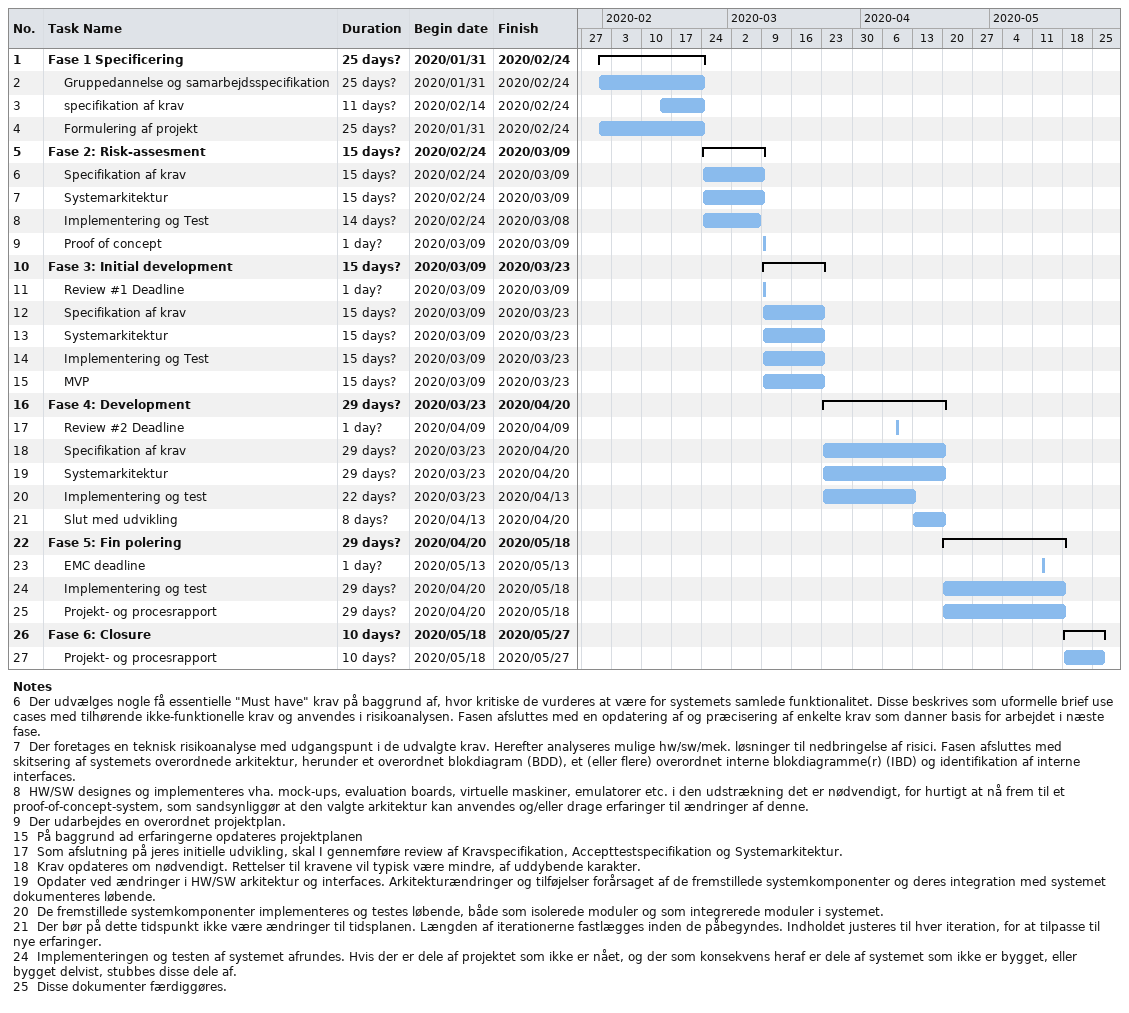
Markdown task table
| ID | Level | Task | Duration | Start | Finish |
|---|---|---|---|---|---|
| 1 | 1 | **Fase 1 Specificering** | 25d? | 2020-01-31 | 2020-02-24 |
| 2 | 2 | Gruppedannelse og samarbejdsspecifikation | 25d? | 2020-01-31 | 2020-02-24 |
| 3 | 2 | specifikation af krav | 11d? | 2020-02-14 | 2020-02-24 |
| 4 | 2 | Formulering af projekt | 25d? | 2020-01-31 | 2020-02-24 |
| 5 | 1 | **Fase 2: Risk-assesment** | 15d? | 2020-02-24 | 2020-03-09 |
| 6 | 2 | Specifikation af krav | 15d? | 2020-02-24 | 2020-03-09 |
| 7 | 2 | Systemarkitektur | 15d? | 2020-02-24 | 2020-03-09 |
| 8 | 2 | Implementering og Test | 14d? | 2020-02-24 | 2020-03-08 |
| 9 | 2 | Proof of concept | 1d? | 2020-03-09 | 2020-03-09 |
| 10 | 1 | **Fase 3: Initial development** | 15d? | 2020-03-09 | 2020-03-23 |
| 11 | 2 | Review #1 Deadline | 1d? | 2020-03-09 | 2020-03-09 |
| 12 | 2 | Specifikation af krav | 15d? | 2020-03-09 | 2020-03-23 |
| 13 | 2 | Systemarkitektur | 15d? | 2020-03-09 | 2020-03-23 |
| 14 | 2 | Implementering og Test | 15d? | 2020-03-09 | 2020-03-23 |
| 15 | 2 | MVP | 15d? | 2020-03-09 | 2020-03-23 |
| 16 | 1 | **Fase 4: Development** | 29d? | 2020-03-23 | 2020-04-20 |
| 17 | 2 | Review #2 Deadline | 1d? | 2020-04-09 | 2020-04-09 |
| 18 | 2 | Specifikation af krav | 29d? | 2020-03-23 | 2020-04-20 |
| 19 | 2 | Systemarkitektur | 29d? | 2020-03-23 | 2020-04-20 |
| 20 | 2 | Implementering og test | 22d? | 2020-03-23 | 2020-04-13 |
| 21 | 2 | Slut med udvikling | 8d? | 2020-04-13 | 2020-04-20 |
| 22 | 1 | **Fase 5: Fin polering** | 29d? | 2020-04-20 | 2020-05-18 |
| 23 | 2 | EMC deadline | 1d? | 2020-05-13 | 2020-05-13 |
| 24 | 2 | Implementering og test | 29d? | 2020-04-20 | 2020-05-18 |
| 25 | 2 | Projekt- og procesrapport | 29d? | 2020-04-20 | 2020-05-18 |
| 26 | 1 | **Fase 6: Closure** | 10d? | 2020-05-18 | 2020-05-27 |
| 27 | 2 | Projekt- og procesrapport | 10d? | 2020-05-18 | 2020-05-27 |

Notes
- 6: Der udvælges nogle få essentielle "Must have" krav på baggrund af, hvor kritiske de vurderes at være for systemets samlede funktionalitet. Disse beskrives som uformelle brief use cases med tilhørende ikke-funktionelle krav og anvendes i risikoanalysen. Fasen afsluttes med en opdatering af og præcisering af enkelte krav som danner basis for arbejdet i næste fase.
- 7: Der foretages en teknisk risikoanalyse med udgangspunt i de udvalgte krav. Herefter analyseres mulige hw/sw/mek. løsninger til nedbringelse af risici. Fasen afsluttes med skitsering af systemets overordnede arkitektur, herunder et overordnet blokdiagram (BDD), et (eller flere) overordnet interne blokdiagramme(r) (IBD) og identifikation af interne interfaces.
- 8: HW/SW designes og implementeres vha. mock-ups, evaluation boards, virtuelle maskiner, emulatorer etc. i den udstrækning det er nødvendigt, for hurtigt at nå frem til et proof-of-concept-system, som sandsynliggør at den valgte arkitektur kan anvendes og/eller drage erfaringer til ændringer af denne.
- 9: Der udarbejdes en overordnet projektplan.
- 15: På baggrund ad erfaringerne opdateres projektplanen
- 17: Som afslutning på jeres initielle udvikling, skal I gennemføre review af Kravspecifikation, Accepttestspecifikation og Systemarkitektur.
- 18: Krav opdateres om nødvendigt. Rettelser til kravene vil typisk være mindre, af uddybende karakter.
- 19: Opdater ved ændringer i HW/SW arkitektur og interfaces. Arkitekturændringer og tilføjelser forårsaget af de fremstillede systemkomponenter og deres integration med systemet dokumenteres løbende.
- 20: De fremstillede systemkomponenter implementeres og testes løbende, både som isolerede moduler og som integrerede moduler i systemet.
- 21: Der bør på dette tidspunkt ikke være ændringer til tidsplanen. Længden af iterationerne fastlægges inden de påbegyndes. Indholdet justeres til hver iteration, for at tilpasse til nye erfaringer.
- 24: Implementeringen og testen af systemet afrundes. Hvis der er dele af projektet som ikke er nået, og der som konsekvens heraf er dele af systemet som ikke er bygget, eller bygget delvist, stubbes disse dele af.
- 25: Disse dokumenter færdiggøres.
